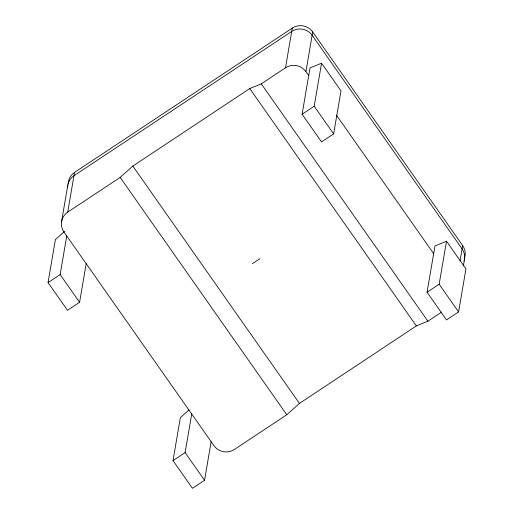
<?xml version="1.0" encoding="UTF-8"?>
<svg xmlns="http://www.w3.org/2000/svg" width="514" height="514" viewBox="0 0 514 514"><rect width="100%" height="100%" fill="white"/><g stroke="black" fill="none" stroke-linecap="round" stroke-linejoin="round"><path stroke-width="0.77" d="M86.185 263.669L79.586 302.271L67.495 310.289L48.053 282.597L55.403 239.582L64.616 231.345M61.622 221.283L67.848 184.886M441.642 312.107L427.911 321.211L416.379 325.921L299.437 403.419L286.773 414.747L234.352 449.487A14.7 14.308 9.7 0 1 213.92 445.638L63.974 232.02A14.7 14.308 9.7 0 1 67.739 212.134L74.524 172.434L292.28 28.116A14.7 14.308 9.7 0 1 312.711 31.971L462.658 245.583A14.7 14.308 9.7 0 1 465.003 256.325M79.586 302.271L60.151 274.579L66.749 235.977M211.145 441.68L204.546 480.282L192.448 488.3L173.012 460.608L180.363 417.599L188.998 409.876M204.546 480.282L185.111 452.59L191.709 413.988M67.739 212.134L120.16 177.394L132.824 166.067L249.765 88.569L261.298 83.859L285.495 67.822L292.28 28.116M308.702 75.629L305.926 71.671L312.711 31.971M302.103 114.23L310.019 67.906L321.552 63.196L340.988 90.888L333.637 133.903L321.539 141.922L302.103 114.23L314.202 106.212L321.552 63.196M427.057 292.241L434.979 245.923L446.505 241.214L465.947 268.906L458.597 311.914L446.499 319.933L427.057 292.241L439.155 284.223L446.505 241.214M460.062 260.765L462.658 245.583M463.358 265.963L464.438 259.634M48.053 282.597L60.151 274.579M252.419 263.624L259.923 258.658M173.012 460.608L185.111 452.59M336.394 115.085L433.655 253.64M314.202 106.212L333.637 133.903M439.155 284.223L458.597 311.914M261.298 83.859L427.911 321.211M249.765 88.569L416.379 325.921M132.824 166.067L299.437 403.419M120.16 177.394L286.773 414.747M285.495 67.822A14.7 14.308 9.7 0 1 305.926 71.671M464.084 261.086A14.7 14.308 9.7 0 0 462.092 248.892L312.146 35.28A14.7 14.308 9.7 0 0 291.714 31.425L73.958 175.743A14.7 14.308 9.7 0 0 67.61 187.122M68.176 183.813A14.7 14.308 9.7 0 1 74.524 172.434M464.849 257.051A14.7 14.308 9.7 0 1 464.412 258.497"/></g></svg>
